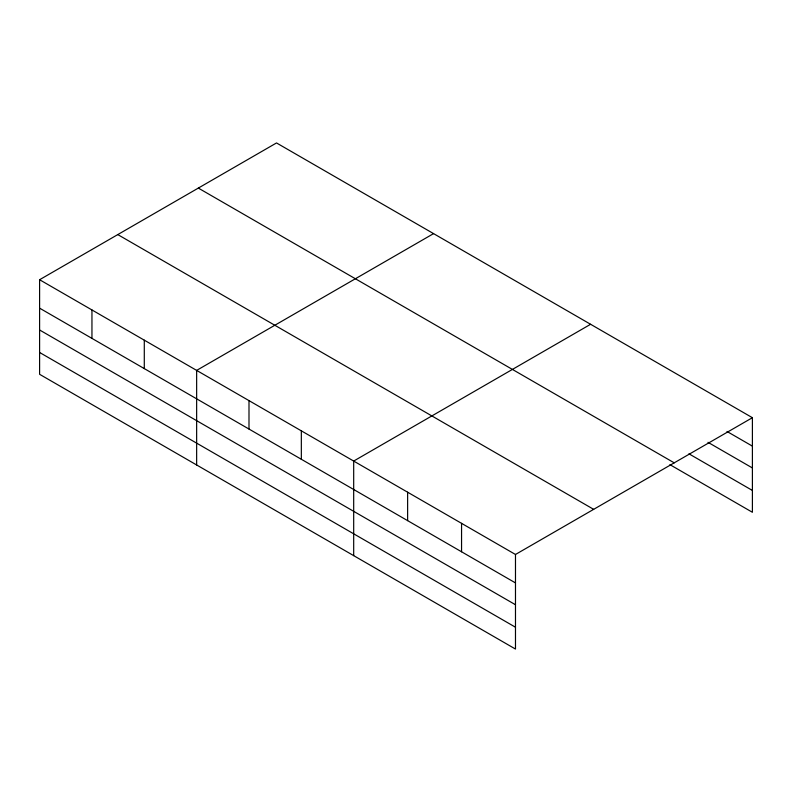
<?xml version="1.0" encoding="UTF-8"?>
<svg xmlns="http://www.w3.org/2000/svg" width="792" height="792" viewBox="0 0 792 792"><rect width="100%" height="100%" fill="white"/><g stroke="black" fill="none" stroke-linecap="round" stroke-linejoin="round"><path stroke-width="1.19" d="M39.6 279.725L515.483 554.479L515.483 649.054L39.6 374.299L39.6 279.725L276.517 142.946L752.4 417.701L752.4 512.276L669.913 464.647M433.561 233.62L196.644 370.399L196.644 464.973M590.594 324.284L353.687 461.063L353.687 555.638M515.483 554.479L752.4 417.701M727.016 431.472L752.4 446.134M707.989 442.312L752.4 467.953M688.951 453.816L752.4 490.446M198.337 188.09L674.22 462.835M117.78 234.59L593.663 509.345M39.6 308.157L515.483 582.912M39.6 329.987L515.483 604.741M39.6 352.47L515.483 627.224M461.558 523.344L461.558 551.777M407.623 492.198L407.623 520.631M301.336 430.838L301.336 459.271M248.995 400.623L248.995 429.046M144.292 340.174L144.292 368.607M91.951 309.949L91.951 338.382"/></g></svg>
